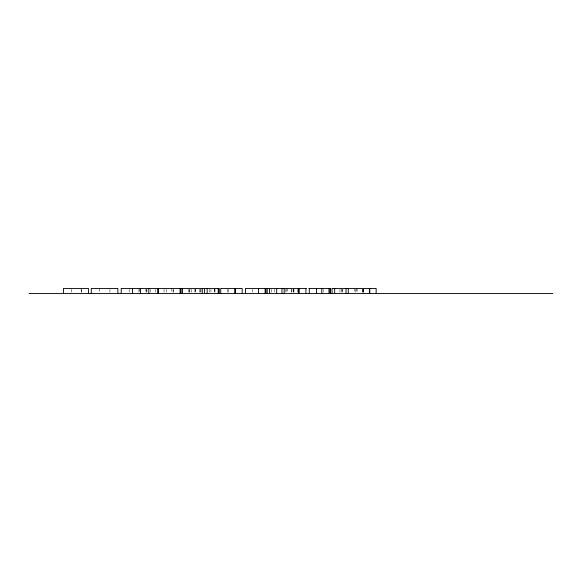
<?xml version="1.0" encoding="UTF-8"?>
<svg xmlns="http://www.w3.org/2000/svg" width="582" height="582" viewBox="0 0 582 582"><rect width="100%" height="100%" fill="white"/><g stroke="black" fill="none" stroke-linecap="round" stroke-linejoin="round"><path stroke-width="0.44" stroke-dasharray="2.91 2.18" d="M363.706 289.29L363.706 292.71M363.532 289.29L363.532 292.71M363.444 289.29L363.444 292.71M362.55 289.29L362.55 292.71M362.375 289.29L362.375 292.71M357.152 288.432L357.152 292.71M356.366 288.432L356.366 292.71M355.507 289.29L355.522 292.71M354.191 288.432L354.191 292.71M342.536 289.29L342.536 292.71M342.056 288.432L342.056 292.71M341.83 289.29L341.83 292.71M339.968 289.29L339.968 292.71M323.177 289.29L323.177 292.71M297.518 289.29L297.518 292.71M293.946 289.29L293.946 292.71M293.764 289.29L293.764 292.71M293.677 289.29L293.677 292.71M291.88 289.29L291.88 292.71M291.647 289.29L291.647 292.71M287.392 288.432L287.392 292.71M286.606 288.432L286.606 292.71M285.813 289.29L285.813 292.71M274.58 289.29L274.58 292.71M271.743 289.29L271.743 292.71M252.624 289.29L252.624 292.71M228.108 289.29L228.108 292.71M227.875 289.29L227.875 292.71M214.998 289.29L214.998 292.71M214.518 288.432L214.518 292.71M214.285 289.29L214.285 292.71M210.96 289.29L210.96 292.71M209.673 289.29L209.622 292.71M200.965 289.29L200.965 292.71M200.666 289.29L200.666 292.71M199.415 289.29L199.415 292.71M195.756 288.432L195.756 292.71M195.552 289.29L195.552 292.71M194.897 289.29L194.897 292.71M191.318 289.29L191.318 292.71M189.856 289.29L189.856 292.71M189.594 289.29L189.681 292.71M188.619 289.29L188.619 292.71M173.247 289.29L173.247 292.71M173.072 289.29L173.072 292.71M171.523 288.432L171.523 292.71M166.212 289.29L166.226 292.71M164.066 289.29L164.066 292.71M155.7 289.29L155.7 292.71M150.367 289.29L150.367 292.71M146.94 289.29L146.94 292.71M146.198 289.29L146.198 292.71M145.951 288.432L145.951 292.71M139.244 288.432L139.244 292.71M138.945 289.29L138.945 292.71M129.175 289.29L129.175 292.71M109.94 289.29L109.94 292.71M99.209 288.432L99.209 292.71M81.465 289.29L81.465 292.71M81.167 289.29L81.167 292.71M71.39 289.29L71.39 292.71"/><path stroke-width="0.87" d="M158.959 288.432L219.268 288.432L219.268 293.568M306.379 288.432L245.466 288.432L245.466 293.568M308.882 288.432L330.423 288.432L330.423 293.568M29.1 293.568L552.9 293.568M376.139 293.568L376.139 288.432L332.053 288.432L332.053 293.568M369.803 288.432L369.803 293.568M369.395 288.432L369.395 293.568M348.254 288.432L348.254 293.568M346.014 288.432L346.014 293.568M334.679 288.432L334.679 293.568M330.023 288.432L330.023 293.568M328.976 288.432L328.976 293.568M321.81 288.432L321.81 293.568M316.433 288.432L316.433 293.568M309.304 288.432L309.304 293.568M305.921 288.432L305.921 293.568M299.235 288.432L299.235 293.568M298.464 288.432L298.464 293.568M284.169 288.432L284.169 293.568M281.964 288.432L281.964 293.568M276.69 288.432L276.69 293.568M269.531 288.432L269.531 293.568M267.218 288.432L267.218 293.568M265.967 288.432L265.967 293.568M265.13 288.432L265.13 293.568M258.473 288.432L258.473 293.568M242.156 293.568L242.156 288.432L220.731 288.432L220.731 293.568M235.463 288.432L235.463 293.568M234.692 288.432L234.692 293.568M218.476 288.432L218.476 293.568M218.214 288.432L218.214 293.568M207.141 288.432L207.141 293.568M204.515 288.432L204.515 293.568M202.289 288.432L202.289 293.568M182.515 288.432L182.515 293.568M181.14 288.432L181.14 293.568M180.5 288.432L180.5 293.568M180.1 288.432L180.1 293.568M158.319 293.568L158.319 288.432L121.223 288.432L121.223 293.568M157.787 288.432L157.787 293.568M148.817 288.432L148.817 293.568M140.495 288.432L140.495 293.568M132.529 288.432L132.529 293.568M117.877 293.568L117.877 288.432L91.272 288.432L91.272 293.568M88.42 293.568L88.42 288.432L63.438 288.432L63.438 293.568"/></g></svg>
